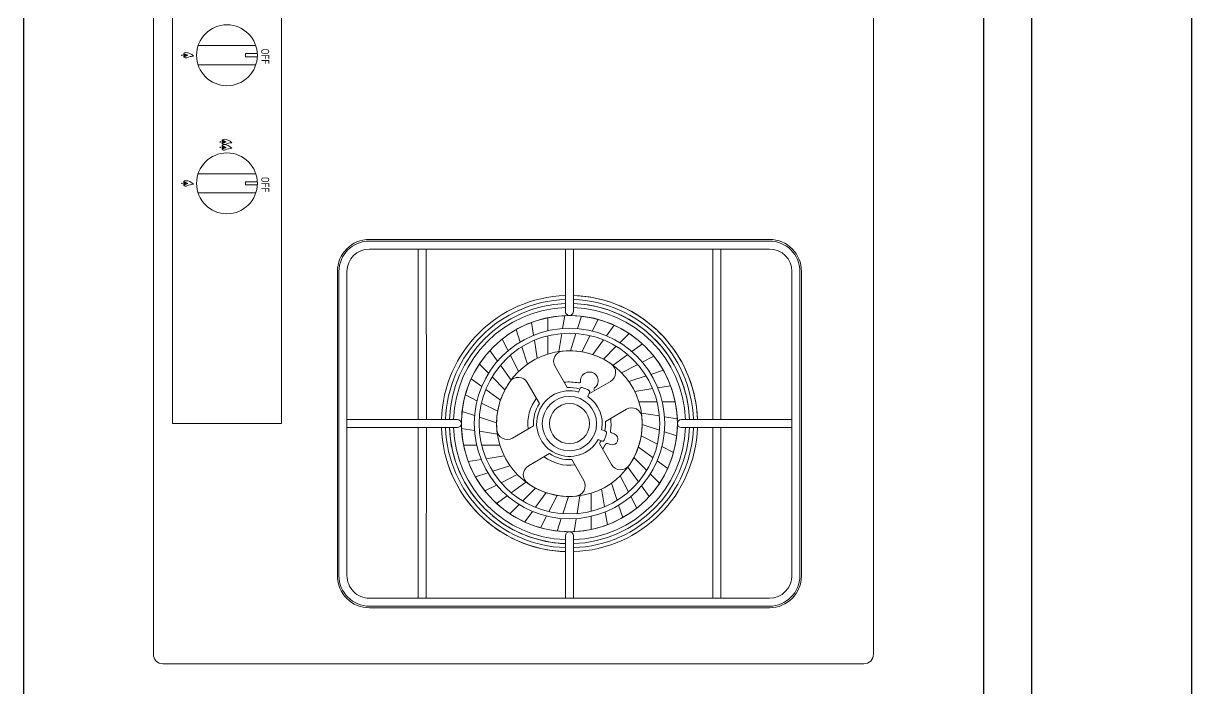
# Model space of a CAD drawing. Header units: millimetres. Extents: x 3104083 to 3173399, y -3165492 to -3044687.
# Drawn here: x 3124179 to 3124909, y -3156035 to -3155620 of the extents above; entities that cross this region are included whole.
import ezdxf

# ---------------------------------------------------------------- set-up
doc = ezdxf.new("R2010")
doc.units = ezdxf.units.MM
doc.header["$LTSCALE"] = 500
doc.header["$MEASUREMENT"] = 0
doc.linetypes.add('ACAD_ISO03W100', pattern=[30, 12, -18])
for name, color, linetype in [('P-完成面', 3, 'CONTINUOUS'), ('ZB_厨柜', 7, 'CONTINUOUS'), ('台面', 4, 'CONTINUOUS')]:
    doc.layers.add(name, color=color, linetype=linetype)
doc.layers.add('墙体', color=6, linetype='CONTINUOUS', lineweight=25)
doc.layers.add('电器', color=85, linetype='CONTINUOUS', lineweight=15)
doc.styles.add('工程字', font='gbenor.shx', dxfattribs={"bigfont": 'gbcbig.shx'})

# ---------------------------------------------------------------- blocks, each defined once
blk = doc.blocks.new('双灶具平面')
at = {"layer": '电器'}
for points in [[(216685.94, -106363.37), (216684.74, -106360.79), (216683.54, -106363.37)], [(216689.34, -106363.37), (216688.14, -106360.79), (216686.94, -106363.37)], [(216631.84, -106387.34), (216630.64, -106384.77), (216629.44, -106387.34)], [(216631.84, -106387.34), (216630.64, -106384.77), (216630.64, -106387.34)], [(216711.84, -106387.34), (216710.64, -106384.77), (216709.44, -106387.34)], [(216711.84, -106387.34), (216710.64, -106384.77), (216710.64, -106387.34)]]:
    blk.add_hatch(color=256, dxfattribs=at).paths.add_polyline_path(points)
h = blk.add_hatch(color=256, dxfattribs=at)
edge = h.paths.add_edge_path()
edge.add_arc((216684.74, -106364.52), 0.2, 191.45916, 508.6401)
edge.add_arc((216684.74, -106364.52), 0.2, 148.6401, 191.45916)
h = blk.add_hatch(color=256, dxfattribs=at)
edge = h.paths.add_edge_path()
edge.add_arc((216688.14, -106364.52), 0.2, 191.45916, 395.25863)
edge.add_arc((216688.14, -106364.52), 0.2, 35.25863, 191.45916)
h = blk.add_hatch(color=256, dxfattribs=at)
edge = h.paths.add_edge_path()
edge.add_arc((216630.64, -106388.49), 0.2, 191.45916, 504.46342)
edge.add_arc((216630.64, -106388.49), 0.2, 144.46342, 191.45916)
h = blk.add_hatch(color=256, dxfattribs=at)
edge = h.paths.add_edge_path()
edge.add_arc((216710.64, -106388.49), 0.2, 191.45916, 504.46342)
edge.add_arc((216710.64, -106388.49), 0.2, 144.46342, 191.45916)
for p, q in [((216256.64, -105956.37), (217004.64, -105956.37)), ((217010.64, -105962.37), (217010.64, -106400.37)), ((216765.64, -106001.37), (216955.64, -106001.37)), ((216765.64, -106002.37), (216955.64, -106002.37)), ((216765.64, -106007.37), (216955.64, -106007.37)), ((216858.14, -106076.37), (216858.14, -106007.37)), ((216863.14, -106076.37), (216863.14, -106007.37)), ((216745.64, -106271.37), (216745.64, -106021.37)), ((216746.64, -106146.37), (216746.64, -106021.37)), ((216751.64, -106146.37), (216751.64, -106021.37)), ((216969.64, -106146.37), (216969.64, -106021.37)), ((216974.64, -106146.37), (216974.64, -106021.37)), ((216975.64, -106271.37), (216975.64, -106021.37)), ((216858.14, -106051.74), (216751.64, -106051.87)), ((216969.64, -106051.87), (216863.14, -106051.87)), ((216858.14, -106056.87), (216751.64, -106056.87)), ((216969.64, -106056.87), (216863.14, -106056.87)), ((216836.96, -106083.16), (216838.24, -106091.23)), ((216847.14, -106080.23), (216847.14, -106088.4)), ((216857.66, -106078.93), (216856.38, -106087)), ((216868.24, -106079.3), (216865.72, -106087.07)), ((216868.24, -106079.3), (216865.72, -106087.07)), ((216878.64, -106081.31), (216874.93, -106088.59)), ((216878.64, -106081.31), (216874.93, -106088.59)), ((216827.37, -106087.64), (216829.89, -106095.41)), ((216855.88, -106090.14), (216854.11, -106101.34)), ((216864.74, -106090.08), (216861.23, -106100.87)), ((216864.74, -106090.08), (216861.23, -106100.87)), ((216888.6, -106084.93), (216883.79, -106091.54)), ((216888.6, -106084.93), (216883.79, -106091.54)), ((216897.86, -106090.05), (216892.09, -106095.83)), ((216897.86, -106090.05), (216892.09, -106095.83)), ((216818.59, -106093.57), (216822.3, -106100.85)), ((216838.74, -106094.36), (216840.51, -106105.56)), ((216847.14, -106091.57), (216847.14, -106102.91)), ((216873.49, -106091.42), (216868.34, -106101.52)), ((216873.49, -106091.42), (216868.34, -106101.52)), ((216881.93, -106094.1), (216875.26, -106103.28)), ((216881.93, -106094.1), (216875.26, -106103.28)), ((216889.84, -106098.08), (216881.82, -106106.1)), ((216889.84, -106098.08), (216881.82, -106106.1)), ((216906.21, -106096.57), (216899.6, -106101.37)), ((216906.21, -106096.57), (216899.6, -106101.37)), ((216810.85, -106100.8), (216815.65, -106107.41)), ((216823.74, -106103.67), (216828.89, -106113.78)), ((216830.87, -106098.43), (216834.38, -106109.21)), ((216897.04, -106103.24), (216887.86, -106109.9)), ((216897.04, -106103.24), (216887.86, -106109.9)), ((216913.44, -106104.31), (216906.16, -106108.02)), ((216913.44, -106104.31), (216906.16, -106108.02)), ((216804.33, -106109.15), (216810.11, -106114.92)), ((216817.51, -106109.97), (216824.18, -106119.15)), ((216859.23, -106123.91), (216851.63, -106110.76)), ((216851.64, -106110.76), (216859.23, -106123.91)), ((216903.34, -106109.46), (216893.23, -106114.61)), ((216903.34, -106109.46), (216893.23, -106114.61)), ((216799.2, -106118.41), (216805.81, -106123.22)), ((216812.35, -106117.17), (216820.37, -106125.19)), ((216867.1, -106118.39), (216866.46, -106120.15)), ((216886.25, -106120.04), (216873.1, -106127.63)), ((216873.1, -106127.63), (216886.25, -106120.04)), ((216908.58, -106116.59), (216897.8, -106120.1)), ((216908.58, -106116.59), (216897.8, -106120.1)), ((216919.37, -106113.09), (216911.6, -106115.61)), ((216919.37, -106113.09), (216911.6, -106115.61)), ((216808.38, -106125.08), (216817.56, -106131.75)), ((216841.91, -106133.91), (216834.31, -106120.76)), ((216834.32, -106120.76), (216841.91, -106133.91)), ((216864.51, -106126.23), (216865.42, -106123.74)), ((216870.62, -106128.46), (216871.53, -106125.96)), ((216873.68, -106120.78), (216873.04, -106122.55)), ((216912.65, -106124.46), (216901.45, -106126.24)), ((216912.65, -106124.46), (216901.45, -106126.24)), ((216923.85, -106122.69), (216915.78, -106123.96)), ((216923.85, -106122.69), (216915.78, -106123.96)), ((216795.59, -106128.37), (216802.87, -106132.08)), ((216805.69, -106133.52), (216815.8, -106138.67)), ((216843.67, -106134.87), (216841.26, -106133.74)), ((216915.44, -106132.87), (216904.09, -106132.87)), ((216915.44, -106132.87), (216904.09, -106132.87)), ((216926.78, -106132.87), (216918.61, -106132.87)), ((216926.78, -106132.87), (216918.61, -106132.87)), ((216793.57, -106138.77), (216801.34, -106141.29)), ((216840.93, -106140.76), (216838.52, -106139.63)), ((216896.25, -106137.36), (216883.1, -106144.95)), ((216883.1, -106144.95), (216896.25, -106137.36)), ((216916.87, -106141.6), (216905.67, -106139.83)), ((216916.87, -106141.6), (216905.67, -106139.83)), ((216746.64, -106146.37), (216746.64, -106271.37)), ((216790.64, -106143.87), (216751.64, -106143.87)), ((216751.64, -106146.37), (216751.64, -106271.37)), ((216790.64, -106148.87), (216751.64, -106148.87)), ((216804.36, -106142.27), (216815.15, -106145.78)), ((216838.19, -106147.78), (216825.04, -106155.37)), ((216825.04, -106155.37), (216838.19, -106147.78)), ((216916.93, -106150.46), (216906.14, -106146.95)), ((216916.93, -106150.46), (216906.14, -106146.95)), ((216928.08, -106143.38), (216920.01, -106142.1)), ((216928.08, -106143.38), (216920.01, -106142.1)), ((216930.64, -106143.87), (216969.64, -106143.87)), ((216930.64, -106148.87), (216969.64, -106148.87)), ((216969.64, -106146.37), (216969.64, -106271.37)), ((216974.64, -106146.37), (216974.64, -106271.37)), ((216793.21, -106149.35), (216801.28, -106150.63)), ((216804.41, -106151.13), (216815.62, -106152.9)), ((216915.59, -106159.21), (216905.49, -106154.06)), ((216915.59, -106159.21), (216905.49, -106154.06)), ((216927.71, -106153.96), (216919.94, -106151.44)), ((216927.71, -106153.96), (216919.94, -106151.44)), ((216794.51, -106159.87), (216802.68, -106159.87)), ((216805.85, -106159.87), (216817.19, -106159.87)), ((216886.97, -106171.97), (216879.38, -106158.82)), ((216879.38, -106158.82), (216886.97, -106171.97)), ((216912.91, -106167.65), (216903.73, -106160.98)), ((216925.7, -106164.36), (216918.42, -106160.65)), ((216925.7, -106164.36), (216918.42, -106160.65)), ((216797.43, -106170.05), (216805.5, -106168.77)), ((216808.64, -106168.27), (216819.84, -106166.5)), ((216835.04, -106172.7), (216848.19, -106165.1)), ((216862.06, -106168.82), (216869.65, -106181.97)), ((216908.93, -106175.57), (216900.91, -106167.54)), ((216922.08, -106174.32), (216915.47, -106169.52)), ((216801.92, -106179.64), (216809.69, -106177.12)), ((216812.7, -106176.14), (216823.49, -106172.63)), ((216817.95, -106183.27), (216828.06, -106178.12)), ((216903.77, -106182.76), (216897.11, -106173.58)), ((216916.95, -106183.59), (216911.18, -106177.81)), ((216807.84, -106188.42), (216815.12, -106184.71)), ((216824.25, -106189.49), (216833.43, -106182.83)), ((216890.41, -106194.31), (216886.91, -106183.52)), ((216897.55, -106189.06), (216892.4, -106178.95)), ((216910.44, -106191.94), (216905.64, -106185.33)), ((216815.07, -106196.16), (216821.68, -106191.36)), ((216831.44, -106194.66), (216839.46, -106186.64)), ((216839.36, -106198.63), (216846.03, -106189.45)), ((216847.8, -106201.32), (216852.95, -106191.21)), ((216856.55, -106202.65), (216860.06, -106191.86)), ((216865.41, -106202.6), (216867.18, -106191.39)), ((216874.14, -106201.16), (216874.14, -106189.82)), ((216882.55, -106198.37), (216880.77, -106187.17)), ((216902.7, -106199.16), (216898.99, -106191.89)), ((216823.42, -106202.68), (216829.2, -106196.9)), ((216893.92, -106205.09), (216891.4, -106197.32)), ((216832.69, -106207.81), (216837.49, -106201.2)), ((216842.65, -106211.42), (216846.36, -106204.14)), ((216853.05, -106213.44), (216855.57, -106205.67)), ((216863.63, -106213.8), (216864.91, -106205.73)), ((216874.14, -106212.5), (216874.14, -106204.33)), ((216884.32, -106209.58), (216883.05, -106201.51)), ((216858.14, -106216.37), (216858.14, -106285.37)), ((216863.14, -106216.37), (216863.14, -106285.37)), ((216858.14, -106235.77), (216751.64, -106235.87)), ((216969.64, -106235.87), (216863.14, -106235.77)), ((216858.14, -106240.89), (216751.64, -106240.87)), ((216969.64, -106240.87), (216863.14, -106240.88)), ((216765.64, -106285.37), (216955.64, -106285.37)), ((216765.64, -106290.37), (216955.64, -106290.37)), ((216765.64, -106291.37), (216955.64, -106291.37)), ((216860.64, -106326.37), (216400.64, -106326.37)), ((216860.64, -106326.37), (216860.64, -106394.37)), ((216624.64, -106342.34), (216624.64, -106378.39)), ((216629.64, -106341.39), (216629.64, -106348.87)), ((216631.64, -106341.39), (216631.64, -106348.87)), ((216636.64, -106342.34), (216636.64, -106378.39)), ((216704.64, -106342.34), (216704.64, -106378.39)), ((216709.64, -106341.39), (216709.64, -106348.87)), ((216711.64, -106341.39), (216711.64, -106348.87)), ((216716.64, -106342.34), (216716.64, -106378.39)), ((216629.64, -106348.87), (216631.64, -106348.87)), ((216709.64, -106348.87), (216711.64, -106348.87)), ((216683.54, -106363.37), (216684.74, -106360.79)), ((216685.94, -106363.37), (216684.74, -106360.79)), ((216686.94, -106363.37), (216688.14, -106360.79)), ((216689.34, -106363.37), (216688.14, -106360.79)), ((216683.54, -106363.37), (216685.94, -106363.37)), ((216686.94, -106363.37), (216689.34, -106363.37)), ((216629.44, -106387.34), (216630.64, -106384.77)), ((216629.44, -106387.34), (216631.84, -106387.34)), ((216631.84, -106387.34), (216630.64, -106384.77)), ((216709.44, -106387.34), (216710.64, -106384.77)), ((216709.44, -106387.34), (216711.84, -106387.34)), ((216711.84, -106387.34), (216710.64, -106384.77)), ((216860.64, -106394.37), (216400.64, -106394.37)), ((217004.64, -106406.37), (216256.64, -106406.37))]:
    blk.add_line(p, q, dxfattribs=at)
for centre, radius in [((216860.64, -106146.37), 59.52), ((216860.64, -106146.37), 56.43), ((216860.64, -106146.37), 45.5), ((216860.64, -106146.37), 17), ((216860.64, -106146.37), 12.5), ((216630.64, -106360.37), 19), ((216710.64, -106360.37), 19), ((216684.74, -106364.52), 0.2), ((216688.14, -106364.52), 0.2), ((216630.64, -106388.49), 0.2), ((216710.64, -106388.49), 0.2)]:
    blk.add_circle(centre, radius, dxfattribs=at)
for centre, radius, start, end in [((217004.64, -105962.37), 6, 0, 90), ((216765.64, -106021.37), 20, 90, 180), ((216765.64, -106021.37), 19, 90, 180), ((216955.64, -106021.37), 20, 0, 90), ((216955.64, -106021.37), 19, 0, 90), ((216765.64, -106021.37), 14, 90, 180), ((216955.64, -106021.37), 14, 0, 90), ((216860.64, -106146.37), 80, 91.79078, 178.20922), ((216860.64, -106146.37), 80, 91.79078, 178.20922), ((216860.64, -106146.37), 77.5, 91.84857, 178.15143), ((216860.64, -106146.37), 80, 91.79078, 122.61503), ((216860.64, -106146.37), 80, 1.79078, 88.20922), ((216860.64, -106146.37), 80, 1.79078, 88.20922), ((216860.64, -106146.37), 80, 1.79078, 88.20922), ((216860.64, -106146.37), 77.5, 1.84857, 88.15143), ((216860.64, -106146.37), 75, 91.91021, 178.08979), ((216860.64, -106146.37), 75, 91.91021, 178.08979), ((216860.64, -106146.37), 72.5, 91.97611, 178.02389), ((216860.64, -106146.37), 75, 91.91021, 122.61503), ((216860.64, -106146.37), 75, 1.91021, 88.08979), ((216860.64, -106146.37), 75, 1.91021, 88.08979), ((216860.64, -106146.37), 75, 1.91021, 88.08979), ((216860.64, -106146.37), 72.5, 1.97611, 88.02389), ((216860.64, -106146.37), 80, 122.63278, 178.20922), ((216860.64, -106146.37), 75, 122.63278, 178.08979), ((216860.64, -106146.37), 67.5, 90, 180), ((216860.64, -106146.37), 67.5, 92.12255, 177.87745), ((216860.64, -106146.37), 67.5, 92.12255, 177.87745), ((216860.64, -106146.37), 67.5, 92.12255, 177.87745), ((216860.64, -106076.37), 2.5, 180, 0), ((216860.64, -106076.37), 2.5, 180, 0), ((216860.64, -106146.37), 67.5, 0, 90), ((216860.64, -106146.37), 67.5, 2.12255, 87.87745), ((216860.64, -106146.37), 67.5, 2.12255, 87.87745), ((216860.64, -106146.37), 67.5, 2.12255, 87.87745), ((216857.26, -106107.51), 6.5, 94.971, 210), ((216860.64, -106146.37), 45.5, 55.029, 94.971), ((216883, -106114.41), 6.5, 300, 55.029), ((216828.69, -106124.01), 6.5, 30, 145.029), ((216870.39, -106119.58), 3.5, 340, 160), ((216860.64, -106146.37), 45.5, 145.029, 184.971), ((216860.64, -106146.37), 20.5, 79.12196, 145.87804), ((216860.64, -106146.37), 26, 79.59407, 97.38014), ((216860.64, -106146.37), 22.5, 78.30511, 93.6122), ((216865.52, -106119.81), 1, 259.59407, 340), ((216866.36, -106124.08), 1, 75.16361, 160), ((216859.96, -106148.25), 26, 64.83639, 75.16361), ((216870.59, -106125.62), 1, 340, 64.83639), ((216860.64, -106146.37), 22.5, 56.3878, 61.69489), ((216873.98, -106122.89), 1, 160, 240.40593), ((216860.64, -106146.37), 26, 52.61986, 60.40593), ((216833.91, -106133.9), 5.5, 36.41333, 273.58667), ((216862.46, -106147.21), 26, 149.83639, 160.16361), ((216839.14, -106130.04), 1, 216.41333, 322.796), ((216840.84, -106134.65), 1, 65, 149.83639), ((216860.64, -106146.37), 20.5, 164.12196, 60.87804), ((216860.64, -106146.37), 22.5, 146.3878, 146.69489), ((216834.31, -106140.39), 1, 347.204, 93.58667), ((216860.64, -106146.37), 26, 167.204, 187.38014), ((216838.94, -106138.73), 1, 160.16361, 245), ((216860.64, -106146.37), 22.5, 163.30511, 183.6122), ((216899.5, -106142.99), 6.5, 4.971, 120), ((216860.64, -106146.37), 80, 181.79078, 268.20922), ((216860.64, -106146.37), 80, 181.79078, 268.20922), ((216860.64, -106146.37), 80, 181.79078, 268.20922), ((216860.64, -106146.37), 77.5, 181.84857, 268.15143), ((216860.64, -106146.37), 75, 181.91021, 268.08979), ((216860.64, -106146.37), 75, 181.91021, 268.08979), ((216860.64, -106146.37), 75, 181.91021, 268.08979), ((216860.64, -106146.37), 72.5, 181.97611, 268.02389), ((216790.64, -106146.37), 2.5, 270, 90), ((216790.64, -106146.37), 2.5, 270, 90), ((216860.64, -106146.37), 67.5, 180, 270), ((216860.64, -106146.37), 67.5, 182.12255, 267.87745), ((216860.64, -106146.37), 67.5, 182.12255, 267.87745), ((216860.64, -106146.37), 67.5, 182.12255, 267.87745), ((216860.64, -106146.37), 67.5, 270, 0), ((216860.64, -106146.37), 80, 271.79078, 358.20922), ((216860.64, -106146.37), 75, 271.91021, 358.08979), ((216860.64, -106146.37), 80, 271.79078, 358.20922), ((216860.64, -106146.37), 75, 271.91021, 358.08979), ((216860.64, -106146.37), 67.5, 272.12255, 357.87745), ((216860.64, -106146.37), 67.5, 272.12255, 357.87745), ((216860.64, -106146.37), 67.5, 272.12255, 357.87745), ((216860.64, -106146.37), 72.5, 271.97611, 358.02389), ((216860.64, -106146.37), 77.5, 271.84857, 358.15143), ((216860.64, -106146.37), 22.5, 326.38583, 3.6122), ((216860.64, -106146.37), 26, 322.6179, 7.38014), ((216860.64, -106146.37), 45.5, 325.029, 4.971), ((216860.64, -106146.37), 75, 320.1491, 358.08979), ((216860.64, -106146.37), 80, 320.1491, 358.20922), ((216930.64, -106146.37), 2.5, 90, 270), ((216930.64, -106146.37), 2.5, 90, 270), ((216821.79, -106149.75), 6.5, 184.971, 300), ((216860.64, -106146.37), 26, 232.61986, 277.37817), ((216860.64, -106146.37), 22.5, 236.3878, 273.61023), ((216838.29, -106178.32), 6.5, 120, 235.02897), ((216892.6, -106168.72), 6.5, 210, 325.029), ((216860.64, -106146.37), 45.5, 235.02897, 274.96903), ((216864.02, -106185.22), 6.5, 274.96903, 29.99803), ((216860.64, -106146.37), 75, 271.91021, 315.8509), ((216860.64, -106146.37), 80, 271.79078, 315.8509), ((216860.64, -106216.37), 2.5, 0, 180), ((216860.64, -106216.37), 2.5, 0, 180), ((216765.64, -106271.37), 20, 180, 270), ((216765.64, -106271.37), 19, 180, 270), ((216765.64, -106271.37), 14, 180, 270), ((216955.64, -106271.37), 20, 270, 0), ((216955.64, -106271.37), 14, 270, 0), ((216955.64, -106271.37), 19, 270, 0), ((216689.26, -106362.18), 6.21, 129.47161, 180), ((216696.56, -106356.9), 11.25, 182.47988, 204.07061), ((216692.66, -106362.18), 6.21, 129.47161, 180), ((216699.96, -106356.9), 11.25, 182.47988, 204.07061), ((216684.74, -106362.18), 1.69, 180, 224.68704), ((216684.74, -106362.18), 1.69, 315.31296, 24.07061), ((216688.14, -106362.18), 1.69, 180, 224.68704), ((216688.14, -106362.18), 1.69, 315.31296, 24.07061), ((216635.16, -106386.16), 6.21, 129.47161, 180), ((216642.46, -106380.88), 11.25, 182.47988, 204.07061), ((216715.16, -106386.16), 6.21, 129.47161, 180), ((216722.46, -106380.88), 11.25, 182.47988, 204.07061), ((216630.64, -106386.16), 1.69, 180, 224.68704), ((216630.64, -106386.16), 1.69, 315.31296, 24.07061), ((216710.64, -106386.16), 1.69, 180, 224.68704), ((216710.64, -106386.16), 1.69, 315.31296, 24.07061), ((217004.64, -106400.37), 6, 270, 0)]:
    blk.add_arc(centre, radius, start, end, dxfattribs=at)
at = {"layer": '电器', "char_height": 5, "width": 22.44, "attachment_point": 1, "style": '工程字'}
for insert in [(216626.52, -106333.96), (216706.52, -106333.96)]:
    blk.add_mtext('OFF', dxfattribs=dict(at, insert=insert))

msp = doc.modelspace()

# ---------------------------------------------------------------- linework, layer by layer
at = {"layer": 'P-完成面', "color": 3, "ltscale": 100}
msp.add_line((3124779.317, -3154839.407, 0), (3124779.317, -3156439.407, 0), dxfattribs=at)
at = {"layer": '台面', "linetype": 'ACAD_ISO03W100'}
msp.add_line((3124179.317, -3155099.407, 0), (3124179.317, -3156439.407, 0), dxfattribs=at)
at = {"layer": '墙体'}
for p, q in [((3124909.317, -3154269.407, 0), (3124909.317, -3156569.407, 0)), ((3124809.317, -3154469.407, 0), (3124809.317, -3156469.407, 0))]:
    msp.add_line(p, q, dxfattribs=at)

# ---------------------------------------------------------------- block references
at = {"layer": 'ZB_厨柜', "color": 253, "rotation": 270}
msp.add_blockref('双灶具平面', (3230666.904, -2939008.764, 0), dxfattribs=at)

doc.saveas('drawing.dxf')
